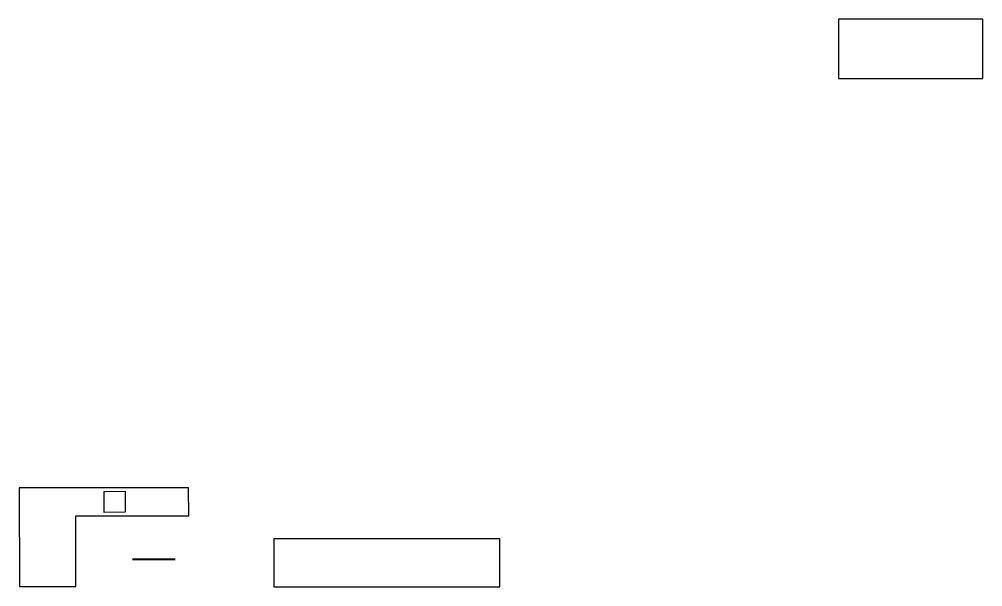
# Model space of a CAD drawing. Header units: millimetres. Extents: x 20 to 702, y 40 to 442.
import ezdxf

# ---------------------------------------------------------------- set-up
doc = ezdxf.new("R2010")
doc.units = ezdxf.units.MM
for name, color, linetype in [('HOLES', 3, 'Continuous'), ('OUTER', 1, 'Continuous'), ('RIBS', 6, 'Continuous'), ('TEXT_MASK', 8, 'Continuous')]:
    doc.layers.add(name, color=color, linetype=linetype)

msp = doc.modelspace()

# ---------------------------------------------------------------- linework, layer by layer
at = {"layer": 'HOLES'}
msp.add_lwpolyline([(79.875, 107.5), (94.75, 107.625), (94.875, 92.75), (80, 92.625)], close=True, dxfattribs=at)
at = {"layer": 'OUTER'}
msp.add_lwpolyline([(20, 40.125), (59.875, 40.25), (60, 90.125), (139.875, 90.25), (139.75, 110.125), (19.875, 110)], close=True, dxfattribs=at)
at = {"layer": 'RIBS', "const_width": 1.512}
msp.add_lwpolyline([(100, 59.375), (130.25, 59.375)], dxfattribs=at)
at = {"layer": 'TEXT_MASK'}
for points in [[(600, 400), (702, 400), (702, 442), (600, 442)], [(200, 40), (360, 40), (360, 74), (200, 74)]]:
    msp.add_lwpolyline(points, close=True, dxfattribs=at)

doc.saveas('drawing.dxf')
